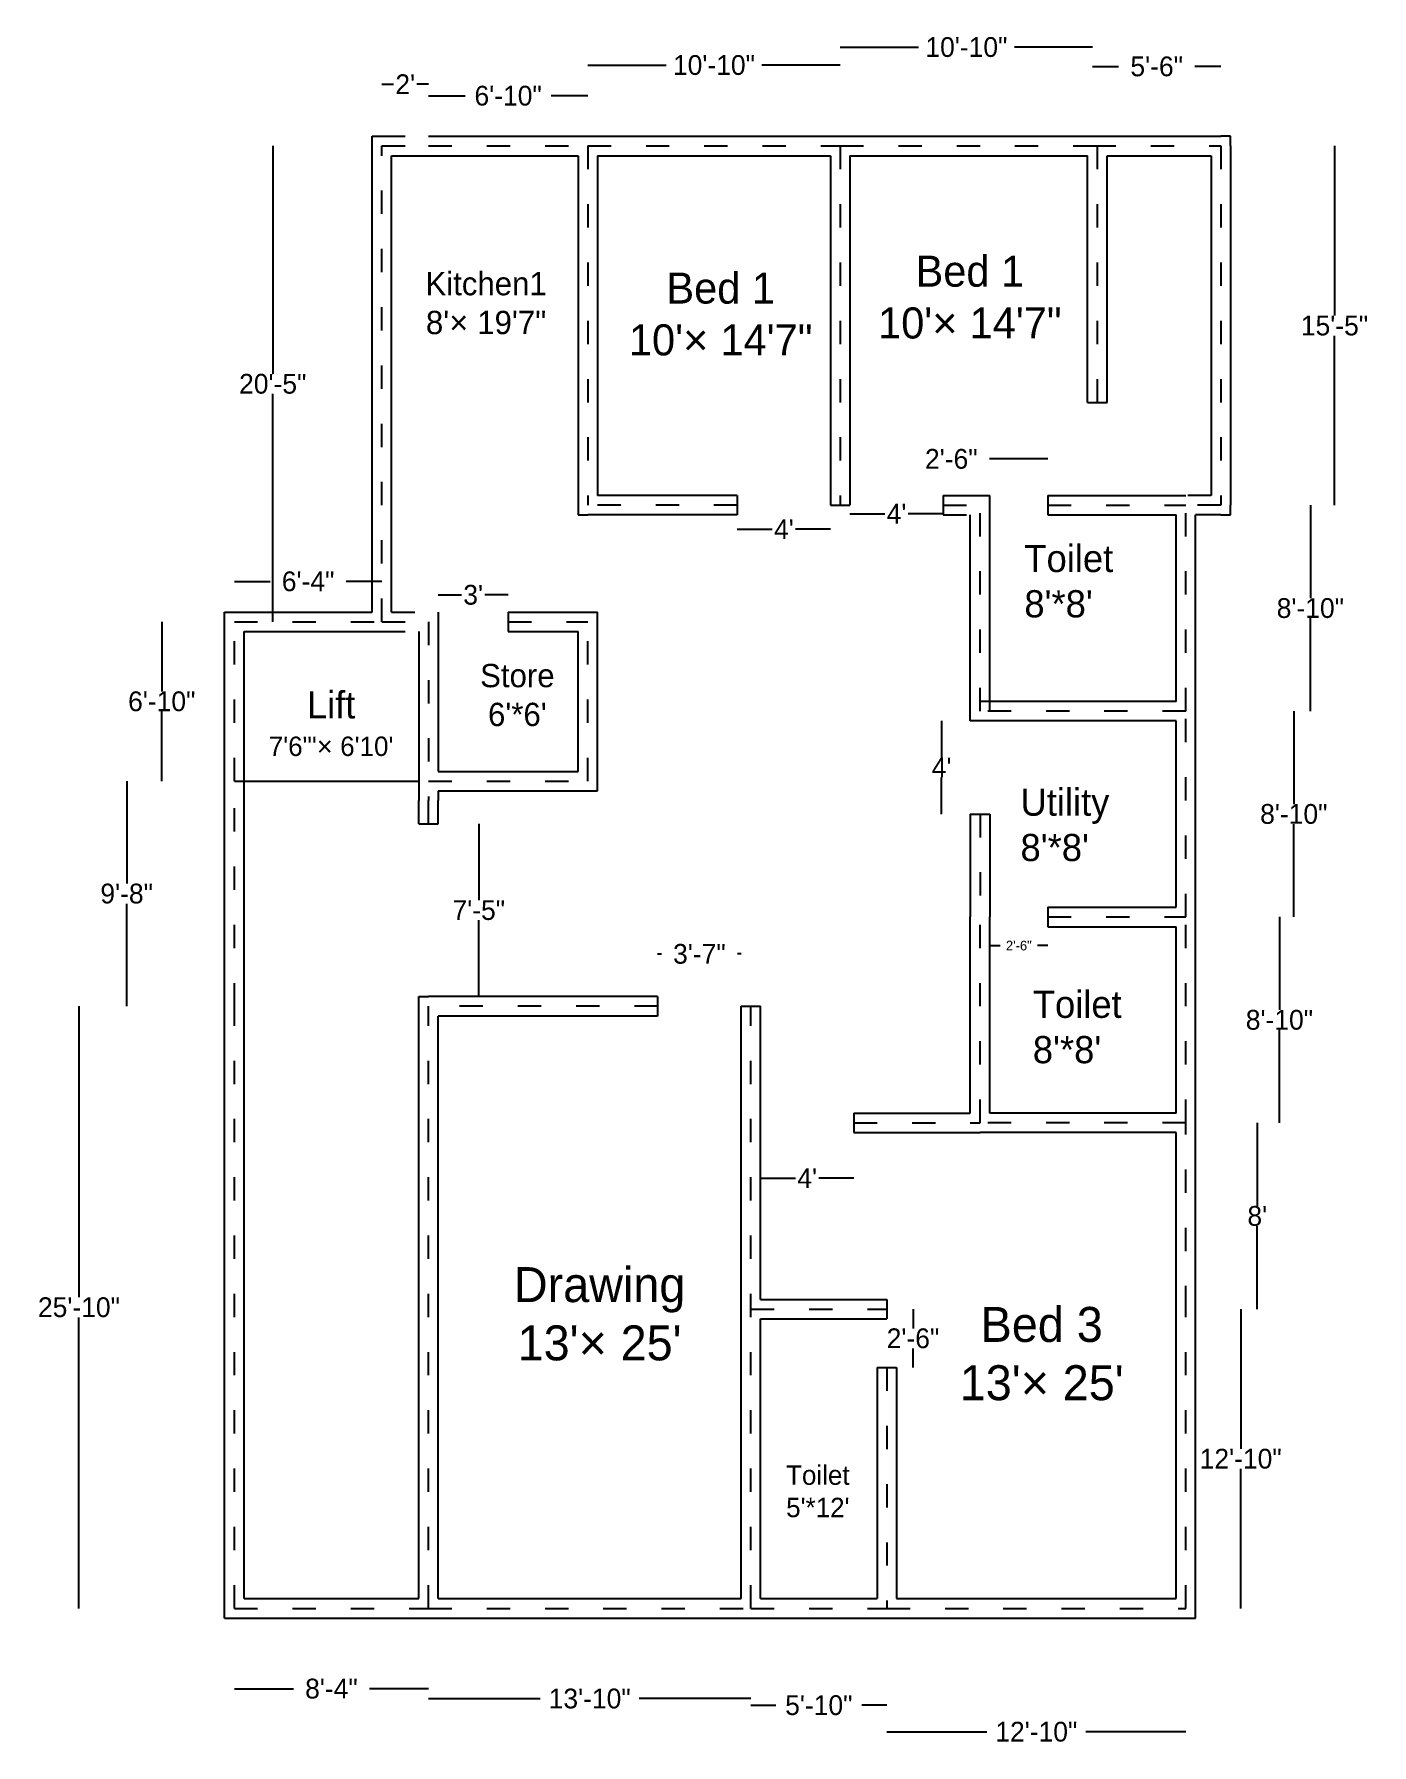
# Model space of a CAD drawing. Header units: inches. Extents: x -123 to 1465, y -60 to 833.
# Drawn here: x -123 to 565, y -60 to 821 of the extents above; entities that cross this region are included whole.
import ezdxf

# ---------------------------------------------------------------- set-up
doc = ezdxf.new("R2010")
doc.units = ezdxf.units.IN
doc.header["$MEASUREMENT"] = 0
doc.linetypes.add('ACAD_ISO03W100', pattern=[30, 12, -18])
doc.dimstyles.get("Standard").update_dxf_attribs({"dimtxt": 10.18, "dimasz": 0.18, "dimexe": 0.18, "dimexo": 0.0625, "dimgap": 0.09, "dimtad": 0, "dimtih": 1, "dimtoh": 1, "dimdec": 0, "dimzin": 0, "dimdsep": 46, "dimlunit": 3, "dimtxsty": 'Standard', "dimblk": 'NONE', "dimcen": 0.09, "dimse1": 1, "dimse2": 1, "dimadec": 0, "dimazin": 0, "dimtfac": 1, "dimtdec": 0, "dimtofl": 0, "dimtmove": 0, "dimatfit": 3, "dimldrblk": 'NONE', "dimfxl": 1, "dimtolj": 1, "dimtzin": 0, "dimarcsym": 0})

# ---------------------------------------------------------------- blocks, each defined once
blk = doc.blocks.new('*D4')
at = {"color": 0, "lineweight": -2}
for p, q in [((-57.76, 518.08), (-57.76, 482.26)), ((-57.76, 436.08), (-57.76, 471.9))]:
    blk.add_line(p, q, dxfattribs=at)
at = {"layer": 'Defpoints', "color": 0}
for p in [(-20.39, 518.08), (-57.76, 436.08), (-20.39, 436.08)]:
    blk.add_point(p, dxfattribs=at)
at = {"color": 0, "insert": (-57.76, 477.08), "char_height": 10.18, "attachment_point": 5}
blk.add_mtext('\\A1;6\'-10"', dxfattribs=at)
blk = doc.blocks.new('_None')
blk = doc.blocks.new('*D5')
at = {"color": 0, "lineweight": -2}
for p, q in [((-75.83, 436.08), (-75.83, 383.26)), ((-75.83, 320.08), (-75.83, 372.9))]:
    blk.add_line(p, q, dxfattribs=at)
at = {"layer": 'Defpoints', "color": 0}
for p in [(-20.39, 436.08), (-75.83, 320.08), (-20.39, 320.08)]:
    blk.add_point(p, dxfattribs=at)
at = {"color": 0, "insert": (-75.83, 378.08), "char_height": 10.18, "attachment_point": 5}
blk.add_mtext('\\A1;9\'-8"', dxfattribs=at)
blk = doc.blocks.new('*D6')
at = {"color": 0, "lineweight": -2}
for p, q in [((-100.4, 320.08), (-100.4, 170.26)), ((-100.4, 10.08), (-100.4, 159.9))]:
    blk.add_line(p, q, dxfattribs=at)
at = {"layer": 'Defpoints', "color": 0}
for p in [(-20.39, 320.08), (-100.4, 10.08), (-20.39, 10.08)]:
    blk.add_point(p, dxfattribs=at)
at = {"color": 0, "insert": (-100.4, 165.08), "char_height": 10.18, "attachment_point": 5}
blk.add_mtext('\\A1;25\'-10"', dxfattribs=at)
blk = doc.blocks.new('*D7')
at = {"color": 0, "lineweight": -2}
for p, q in [((-20.39, -31.29), (10.01, -31.29)), ((79.61, -31.29), (49.22, -31.29))]:
    blk.add_line(p, q, dxfattribs=at)
at = {"layer": 'Defpoints', "color": 0}
for p in [(-20.39, 10.08), (79.61, 10.08), (79.61, -31.29)]:
    blk.add_point(p, dxfattribs=at)
at = {"color": 0, "insert": (29.61, -31.29), "char_height": 10.18, "attachment_point": 5}
blk.add_mtext('\\A1;8\'-4"', dxfattribs=at)
blk = doc.blocks.new('*D8')
at = {"color": 0, "lineweight": -2}
for p, q in [((79.61, -36.41), (137.07, -36.41)), ((245.61, -36.41), (188.15, -36.41))]:
    blk.add_line(p, q, dxfattribs=at)
at = {"layer": 'Defpoints', "color": 0}
for p in [(79.61, 10.08), (245.61, 10.08), (245.61, -36.41)]:
    blk.add_point(p, dxfattribs=at)
at = {"color": 0, "insert": (162.61, -36.41), "char_height": 10.18, "attachment_point": 5}
blk.add_mtext('\\A1;13\'-10"', dxfattribs=at)
blk = doc.blocks.new('*D9')
at = {"color": 0, "lineweight": -2}
for p, q in [((245.61, -39.83), (258.47, -39.83)), ((315.61, -39.83), (302.76, -39.83))]:
    blk.add_line(p, q, dxfattribs=at)
at = {"layer": 'Defpoints', "color": 0}
for p in [(245.61, 10.08), (315.61, 10.08), (315.61, -39.83)]:
    blk.add_point(p, dxfattribs=at)
at = {"color": 0, "insert": (280.61, -39.83), "char_height": 10.18, "attachment_point": 5}
blk.add_mtext('\\A1;5\'-10"', dxfattribs=at)
blk = doc.blocks.new('*D10')
at = {"color": 0, "lineweight": -2}
for p, q in [((315.61, -53.49), (367.07, -53.49)), ((469.61, -53.49), (418.15, -53.49))]:
    blk.add_line(p, q, dxfattribs=at)
at = {"layer": 'Defpoints', "color": 0}
for p in [(469.61, 10.08), (315.61, 5.08), (469.61, -53.49)]:
    blk.add_point(p, dxfattribs=at)
at = {"color": 0, "insert": (392.61, -53.49), "char_height": 10.18, "attachment_point": 5}
blk.add_mtext('\\A1;12\'-10"', dxfattribs=at)
blk = doc.blocks.new('*D11')
at = {"color": 0, "lineweight": -2}
for p, q in [((497.86, 164.08), (497.86, 92.26)), ((497.86, 10.08), (497.86, 81.9))]:
    blk.add_line(p, q, dxfattribs=at)
at = {"layer": 'Defpoints', "color": 0}
for p in [(469.61, 164.08), (497.86, 164.08), (469.61, 10.08)]:
    blk.add_point(p, dxfattribs=at)
at = {"color": 0, "insert": (497.86, 87.08), "char_height": 10.18, "attachment_point": 5}
blk.add_mtext('\\A1;12\'-10"', dxfattribs=at)
blk = doc.blocks.new('*D12')
at = {"color": 0, "lineweight": -2}
for p, q in [((506.4, 260.08), (506.4, 217.26)), ((506.4, 164.08), (506.4, 206.9))]:
    blk.add_line(p, q, dxfattribs=at)
at = {"layer": 'Defpoints', "color": 0}
for p in [(469.61, 260.08), (506.4, 260.08), (469.61, 164.08)]:
    blk.add_point(p, dxfattribs=at)
at = {"color": 0, "insert": (506.4, 212.08), "char_height": 10.18, "attachment_point": 5}
blk.add_mtext("\\A1;8'", dxfattribs=at)
blk = doc.blocks.new('*D13')
at = {"color": 0, "lineweight": -2}
for p, q in [((517.81, 366.08), (517.81, 318.26)), ((517.81, 260.08), (517.81, 307.9))]:
    blk.add_line(p, q, dxfattribs=at)
at = {"layer": 'Defpoints', "color": 0}
for p in [(469.61, 366.08), (517.81, 366.08), (469.61, 260.08)]:
    blk.add_point(p, dxfattribs=at)
at = {"color": 0, "insert": (517.81, 313.08), "char_height": 10.18, "attachment_point": 5}
blk.add_mtext('\\A1;8\'-10"', dxfattribs=at)
blk = doc.blocks.new('*D14')
at = {"color": 0, "lineweight": -2}
for p, q in [((525.21, 472.08), (525.21, 424.26)), ((525.21, 366.08), (525.21, 413.9))]:
    blk.add_line(p, q, dxfattribs=at)
at = {"layer": 'Defpoints', "color": 0}
for p in [(469.61, 472.08), (525.21, 472.08), (469.61, 366.08)]:
    blk.add_point(p, dxfattribs=at)
at = {"color": 0, "insert": (525.21, 419.08), "char_height": 10.18, "attachment_point": 5}
blk.add_mtext('\\A1;8\'-10"', dxfattribs=at)
blk = doc.blocks.new('*D15')
at = {"color": 0, "lineweight": -2}
for p, q in [((533.74, 578.08), (533.74, 530.26)), ((533.74, 472.08), (533.74, 519.9))]:
    blk.add_line(p, q, dxfattribs=at)
at = {"layer": 'Defpoints', "color": 0}
for p in [(469.61, 578.08), (533.74, 578.08), (469.61, 472.08)]:
    blk.add_point(p, dxfattribs=at)
at = {"color": 0, "insert": (533.74, 525.08), "char_height": 10.18, "attachment_point": 5}
blk.add_mtext('\\A1;8\'-10"', dxfattribs=at)
blk = doc.blocks.new('*D17')
at = {"color": 0, "lineweight": -2}
for p, q in [((546.17, 763.08), (546.17, 675.76)), ((546.17, 578.08), (546.17, 665.4))]:
    blk.add_line(p, q, dxfattribs=at)
at = {"layer": 'Defpoints', "color": 0}
for p in [(487.61, 763.08), (487.61, 578.08), (546.17, 578.08)]:
    blk.add_point(p, dxfattribs=at)
at = {"color": 0, "insert": (546.17, 670.58), "char_height": 10.18, "attachment_point": 5}
blk.add_mtext('\\A1;15\'-5"', dxfattribs=at)
blk = doc.blocks.new('*D19')
at = {"color": 0, "lineweight": -2}
for p, q in [((421.61, 804.01), (435.01, 804.01)), ((487.61, 804.01), (474.22, 804.01))]:
    blk.add_line(p, q, dxfattribs=at)
at = {"layer": 'Defpoints', "color": 0}
for p in [(487.61, 804.01), (421.61, 763.08), (487.61, 763.08)]:
    blk.add_point(p, dxfattribs=at)
at = {"color": 0, "insert": (454.61, 804.01), "char_height": 10.18, "attachment_point": 5}
blk.add_mtext('\\A1;5\'-6"', dxfattribs=at)
blk = doc.blocks.new('*D20')
at = {"color": 0, "lineweight": -2}
for p, q in [((291.61, 813.96), (331.92, 813.96)), ((421.61, 813.96), (381.31, 813.96))]:
    blk.add_line(p, q, dxfattribs=at)
at = {"layer": 'Defpoints', "color": 0}
for p in [(291.61, 813.96), (291.61, 763.08), (421.61, 763.08)]:
    blk.add_point(p, dxfattribs=at)
at = {"color": 0, "insert": (356.61, 813.96), "char_height": 10.18, "attachment_point": 5}
blk.add_mtext('\\A1;10\'-10"', dxfattribs=at)
blk = doc.blocks.new('*D21')
at = {"color": 0, "lineweight": -2}
for p, q in [((161.61, 804.7), (201.92, 804.7)), ((291.61, 804.7), (251.31, 804.7))]:
    blk.add_line(p, q, dxfattribs=at)
at = {"layer": 'Defpoints', "color": 0}
for p in [(161.61, 804.7), (161.61, 763.08), (291.61, 763.08)]:
    blk.add_point(p, dxfattribs=at)
at = {"color": 0, "insert": (226.61, 804.7), "char_height": 10.18, "attachment_point": 5}
blk.add_mtext('\\A1;10\'-10"', dxfattribs=at)
blk = doc.blocks.new('*D22')
at = {"color": 0, "lineweight": -2}
for p, q in [((79.61, 788.93), (98.47, 788.93)), ((161.61, 788.93), (142.76, 788.93))]:
    blk.add_line(p, q, dxfattribs=at)
at = {"layer": 'Defpoints', "color": 0}
for p in [(79.61, 788.93), (79.61, 763.08), (161.61, 763.08)]:
    blk.add_point(p, dxfattribs=at)
at = {"color": 0, "insert": (120.61, 788.93), "char_height": 10.18, "attachment_point": 5}
blk.add_mtext('\\A1;6\'-10"', dxfattribs=at)
blk = doc.blocks.new('*D23')
at = {"color": 0, "lineweight": -2}
for p, q in [((55.61, 794.88), (61.59, 794.88)), ((79.61, 794.88), (73.64, 794.88))]:
    blk.add_line(p, q, dxfattribs=at)
at = {"layer": 'Defpoints', "color": 0}
for p in [(79.61, 794.88), (55.61, 763.08), (79.61, 763.08)]:
    blk.add_point(p, dxfattribs=at)
at = {"color": 0, "insert": (67.61, 794.88), "char_height": 10.18, "attachment_point": 5}
blk.add_mtext("\\A1;2'", dxfattribs=at)
blk = doc.blocks.new('*D24')
at = {"color": 0, "lineweight": -2}
for p, q in [((-20.39, 538.86), (-1.99, 538.86)), ((55.61, 538.86), (37.22, 538.86))]:
    blk.add_line(p, q, dxfattribs=at)
at = {"layer": 'Defpoints', "color": 0}
for p in [(55.61, 538.86), (-20.39, 518.08), (55.61, 518.08)]:
    blk.add_point(p, dxfattribs=at)
at = {"color": 0, "insert": (17.61, 538.86), "char_height": 10.18, "attachment_point": 5}
blk.add_mtext('\\A1;6\'-4"', dxfattribs=at)
blk = doc.blocks.new('*D25')
at = {"color": 0, "lineweight": -2}
for p, q in [((-0.6, 763.08), (-0.6, 645.76)), ((-0.6, 518.08), (-0.6, 635.4))]:
    blk.add_line(p, q, dxfattribs=at)
at = {"layer": 'Defpoints', "color": 0}
for p in [(-0.6, 763.08), (55.61, 763.08), (55.61, 518.08)]:
    blk.add_point(p, dxfattribs=at)
at = {"color": 0, "insert": (-0.6, 640.58), "char_height": 10.18, "attachment_point": 5}
blk.add_mtext('\\A1;20\'-5"', dxfattribs=at)
blk = doc.blocks.new('*D26')
at = {"color": 0, "lineweight": -2}
for p, q in [((105.5, 414.08), (105.5, 374.76)), ((105.5, 325.08), (105.5, 364.4))]:
    blk.add_line(p, q, dxfattribs=at)
at = {"layer": 'Defpoints', "color": 0}
for p in [(79.61, 414.08), (79.61, 325.08), (105.5, 325.08)]:
    blk.add_point(p, dxfattribs=at)
at = {"color": 0, "insert": (105.5, 369.58), "char_height": 10.18, "attachment_point": 5}
blk.add_mtext('\\A1;7\'-5"', dxfattribs=at)
blk = doc.blocks.new('*D29')
at = {"color": 0, "lineweight": -2}
for p, q in [((250.61, 231.64), (268.59, 231.64)), ((298.61, 231.64), (280.64, 231.64))]:
    blk.add_line(p, q, dxfattribs=at)
at = {"layer": 'Defpoints', "color": 0}
for p in [(298.61, 231.64), (250.61, 200.82), (298.61, 202.36)]:
    blk.add_point(p, dxfattribs=at)
at = {"color": 0, "insert": (274.61, 231.64), "char_height": 10.18, "attachment_point": 5}
blk.add_mtext("\\A1;4'", dxfattribs=at)
blk = doc.blocks.new('*D30')
at = {"color": 0, "lineweight": -2}
for p, q in [((329.1, 164.08), (329.1, 154.26)), ((329.1, 134.08), (329.1, 143.9))]:
    blk.add_line(p, q, dxfattribs=at)
at = {"layer": 'Defpoints', "color": 0}
for p in [(315.61, 164.08), (329.1, 164.08), (315.61, 134.08)]:
    blk.add_point(p, dxfattribs=at)
at = {"color": 0, "insert": (329.1, 149.08), "char_height": 10.18, "attachment_point": 5}
blk.add_mtext('\\A1;2\'-6"', dxfattribs=at)
blk = doc.blocks.new('*D31')
at = {"color": 0, "lineweight": -2}
for p, q in [((368.61, 351.33), (373.94, 351.33)), ((398.61, 351.33), (393.29, 351.33))]:
    blk.add_line(p, q, dxfattribs=at)
at = {"layer": 'Defpoints', "color": 0}
for p in [(368.61, 366.08), (398.61, 366.08), (368.61, 351.33)]:
    blk.add_point(p, dxfattribs=at)
at = {"color": 0, "insert": (383.61, 351.33), "char_height": 5, "attachment_point": 5}
blk.add_mtext('\\A1;2\'-6"', dxfattribs=at)
blk = doc.blocks.new('*D32')
at = {"color": 0, "lineweight": -2}
for p, q in [((343.85, 467.08), (343.85, 448.26)), ((343.85, 419.08), (343.85, 437.9))]:
    blk.add_line(p, q, dxfattribs=at)
at = {"layer": 'Defpoints', "color": 0}
for p in [(343.85, 467.08), (363.61, 467.08), (363.61, 419.08)]:
    blk.add_point(p, dxfattribs=at)
at = {"color": 0, "insert": (343.85, 443.08), "char_height": 10.18, "attachment_point": 5}
blk.add_mtext("\\A1;4'", dxfattribs=at)
blk = doc.blocks.new('*D34')
at = {"color": 0, "lineweight": -2}
for p, q in [((368.61, 601.92), (368.43, 601.92)), ((398.61, 601.92), (368.61, 601.92))]:
    blk.add_line(p, q, dxfattribs=at)
at = {"layer": 'Defpoints', "color": 0}
for p in [(368.61, 601.92), (368.61, 578.08), (398.61, 578.08)]:
    blk.add_point(p, dxfattribs=at)
at = {"color": 0, "insert": (348.83, 601.92), "char_height": 10.18, "attachment_point": 5}
blk.add_mtext('\\A1;2\'-6"', dxfattribs=at)
blk = doc.blocks.new('*D35')
at = {"color": 0, "lineweight": -2}
for p, q in [((296.61, 573.75), (314.59, 573.75)), ((344.61, 573.75), (326.64, 573.75))]:
    blk.add_line(p, q, dxfattribs=at)
at = {"layer": 'Defpoints', "color": 0}
for p in [(296.61, 578.08), (296.61, 573.75), (344.61, 578.08)]:
    blk.add_point(p, dxfattribs=at)
at = {"color": 0, "insert": (320.61, 573.75), "char_height": 10.18, "attachment_point": 5}
blk.add_mtext("\\A1;4'", dxfattribs=at)
blk = doc.blocks.new('*D36')
at = {"color": 0, "lineweight": -2}
for p, q in [((238.61, 565.72), (256.59, 565.72)), ((286.61, 565.72), (268.64, 565.72))]:
    blk.add_line(p, q, dxfattribs=at)
at = {"layer": 'Defpoints', "color": 0}
for p in [(238.61, 578.08), (286.61, 578.08), (238.61, 565.72)]:
    blk.add_point(p, dxfattribs=at)
at = {"color": 0, "insert": (262.61, 565.72), "char_height": 10.18, "attachment_point": 5}
blk.add_mtext("\\A1;4'", dxfattribs=at)
blk = doc.blocks.new('*D37')
at = {"color": 0, "lineweight": -2}
for p, q in [((84.61, 531.93), (96.59, 531.93)), ((120.61, 531.93), (108.64, 531.93))]:
    blk.add_line(p, q, dxfattribs=at)
at = {"layer": 'Defpoints', "color": 0}
for p in [(84.61, 531.93), (84.61, 518.08), (120.61, 518.08)]:
    blk.add_point(p, dxfattribs=at)
at = {"color": 0, "insert": (102.61, 531.93), "char_height": 10.18, "attachment_point": 5}
blk.add_mtext("\\A1;3'", dxfattribs=at)
blk = doc.blocks.new('*D38')
at = {"color": 0, "lineweight": -2}
for p, q in [((197.61, 347.04), (199.51, 347.04)), ((240.61, 347.04), (238.72, 347.04))]:
    blk.add_line(p, q, dxfattribs=at)
at = {"layer": 'Defpoints', "color": 0}
for p in [(240.61, 347.04), (197.61, 320.08), (240.61, 320.08)]:
    blk.add_point(p, dxfattribs=at)
at = {"color": 0, "insert": (219.11, 347.04), "char_height": 10.18, "attachment_point": 5}
blk.add_mtext('\\A1;3\'-7"', dxfattribs=at)

msp = doc.modelspace()

# ---------------------------------------------------------------- linework, layer by layer
for p, q in [((50.61, 763.08), (50.61, 768.08)), ((50.61, 768.08), (55.61, 768.08)), ((79.61, 768.08), (161.61, 768.08)), ((161.61, 768.08), (291.61, 768.08)), ((291.61, 768.08), (421.61, 768.08)), ((421.61, 768.08), (487.61, 768.08)), ((492.61, 768.08), (487.61, 768.08)), ((492.61, 763.08), (492.61, 768.08)), ((50.61, 523.08), (50.61, 763.08)), ((60.61, 523.08), (60.61, 758.08)), ((60.61, 758.08), (79.61, 758.08)), ((79.61, 758.08), (156.61, 758.08)), ((156.61, 758.08), (156.61, 578.08)), ((166.61, 758.08), (286.61, 758.08)), ((166.61, 758.08), (166.61, 583.08)), ((286.61, 758.08), (286.61, 578.08)), ((296.61, 758.08), (419.03, 758.08)), ((296.61, 758.08), (296.61, 578.08)), ((419.03, 631.08), (419.03, 758.08)), ((429.03, 758.08), (482.61, 758.08)), ((429.03, 631.08), (429.03, 758.08)), ((482.61, 758.08), (482.61, 583.08)), ((492.61, 763.08), (492.61, 578.08)), ((419.03, 631.08), (429.03, 631.08)), ((238.61, 583.08), (166.61, 583.08)), ((238.61, 583.08), (238.61, 573.08)), ((344.61, 583.08), (368.61, 583.08)), ((344.61, 583.08), (344.61, 573.08)), ((368.61, 472.08), (368.61, 583.08)), ((398.61, 583.08), (469.61, 583.08)), ((398.61, 583.08), (398.61, 573.08)), ((156.61, 578.08), (156.61, 573.08)), ((156.61, 573.08), (161.61, 573.08)), ((238.61, 573.08), (161.61, 573.08)), ((286.61, 578.08), (296.61, 578.08)), ((358.61, 467.08), (358.61, 573.08)), ((398.61, 573.08), (464.61, 573.08)), ((464.61, 477.08), (464.61, 573.08)), ((474.61, 472.08), (474.61, 573.08)), ((487.61, 573.08), (474.61, 573.08)), ((487.61, 573.08), (492.61, 573.08)), ((492.61, 573.08), (492.61, 578.08)), ((-25.39, 523.08), (50.61, 523.08)), ((-25.39, 436.08), (-25.39, 523.08)), ((84.61, 523.08), (84.61, 441.08)), ((120.61, 523.08), (166.61, 523.08)), ((120.61, 523.08), (120.61, 513.08)), ((166.61, 436.08), (166.61, 523.08)), ((-15.39, 436.08), (-15.39, 513.08)), ((-15.39, 513.08), (55.61, 513.08)), ((74.61, 513.08), (74.61, 436.08)), ((84.61, 518.08), (84.61, 441.08)), ((120.61, 513.08), (156.61, 513.08)), ((156.61, 441.08), (156.61, 513.08)), ((464.61, 477.08), (363.61, 477.08)), ((464.61, 467.08), (358.61, 467.08)), ((464.61, 371.08), (464.61, 467.08)), ((474.61, 366.08), (474.61, 472.08)), ((84.61, 441.08), (156.61, 441.08)), ((-25.39, 320.08), (-25.39, 436.08)), ((-20.39, 436.08), (74.61, 436.08)), ((-15.39, 320.08), (-15.39, 436.08)), ((166.61, 431.08), (166.61, 436.08)), ((84.61, 431.08), (161.61, 431.08)), ((84.61, 431.08), (84.61, 426.08)), ((161.61, 431.08), (166.61, 431.08)), ((358.61, 419.08), (358.61, 366.08)), ((358.61, 419.08), (368.61, 419.08)), ((368.61, 419.08), (368.61, 366.08)), ((398.61, 371.08), (464.61, 371.08)), ((398.61, 371.08), (398.61, 361.08)), ((358.61, 265.08), (358.61, 366.08)), ((368.61, 265.08), (368.61, 366.08)), ((474.61, 260.08), (474.61, 366.08)), ((398.61, 361.08), (464.61, 361.08)), ((464.61, 265.08), (464.61, 361.08)), ((-25.39, 5.08), (-25.39, 320.08)), ((-15.39, 15.08), (-15.39, 320.08)), ((74.61, 320.08), (74.61, 325.08)), ((74.61, 325.08), (79.61, 325.08)), ((74.61, 15.08), (74.61, 320.08)), ((197.61, 325.08), (79.61, 325.08)), ((197.61, 325.08), (197.61, 315.08)), ((240.61, 15.08), (240.61, 320.08)), ((240.61, 320.08), (250.61, 320.08)), ((250.61, 169.08), (250.61, 320.08)), ((84.61, 15.08), (84.61, 315.08)), ((197.61, 315.08), (84.61, 315.08)), ((298.61, 265.08), (358.61, 265.08)), ((298.61, 265.08), (298.61, 255.08)), ((464.61, 265.08), (368.61, 265.08)), ((474.61, 164.08), (474.61, 260.08)), ((298.61, 255.08), (363.61, 255.08)), ((464.61, 255.08), (363.61, 255.08)), ((464.61, 164.08), (464.61, 255.08)), ((250.61, 169.08), (315.61, 169.08)), ((315.61, 169.08), (315.61, 159.08)), ((250.61, 15.08), (250.61, 159.08)), ((250.61, 159.08), (315.61, 159.08)), ((464.61, 15.08), (464.61, 164.08)), ((474.61, 10.08), (474.61, 164.08)), ((310.61, 134.08), (310.61, 15.08)), ((310.61, 134.08), (320.61, 134.08)), ((320.61, 134.08), (320.61, 15.08)), ((-15.39, 15.08), (74.61, 15.08)), ((84.61, 15.08), (240.61, 15.08)), ((250.61, 15.08), (310.61, 15.08)), ((320.61, 15.08), (464.61, 15.08)), ((474.61, 5.08), (474.61, 10.08)), ((-25.39, 5.08), (79.61, 5.08)), ((79.61, 5.08), (245.61, 5.08)), ((245.61, 5.08), (315.61, 5.08)), ((315.61, 5.08), (469.61, 5.08)), ((469.61, 5.08), (474.61, 5.08))]:
    msp.add_line(p, q)
at = {"linetype": 'ACAD_ISO03W100'}
for p, q in [((55.61, 768.08), (79.61, 768.08)), ((55.61, 518.08), (55.61, 763.08)), ((55.61, 763.08), (79.61, 763.08)), ((79.61, 763.08), (161.61, 763.08)), ((161.61, 763.08), (291.61, 763.08)), ((161.61, 763.08), (161.61, 578.08)), ((291.61, 763.08), (421.61, 763.08)), ((291.61, 763.08), (291.61, 578.08)), ((421.61, 763.08), (487.61, 763.08)), ((424.03, 631.08), (424.03, 763.08)), ((487.61, 763.08), (487.61, 578.08)), ((344.61, 583.08), (363.61, 583.08)), ((482.61, 583.08), (469.61, 583.08)), ((238.61, 578.08), (161.61, 578.08)), ((344.61, 578.08), (363.61, 578.08)), ((344.61, 573.08), (358.61, 573.08)), ((363.61, 472.08), (363.61, 578.08)), ((398.61, 578.08), (469.61, 578.08)), ((469.61, 472.08), (469.61, 578.08)), ((487.61, 578.08), (469.61, 578.08)), ((487.61, 573.08), (474.61, 573.08)), ((60.61, 523.08), (84.61, 523.08)), ((-20.39, 436.08), (-20.39, 518.08)), ((-20.39, 518.08), (55.61, 518.08)), ((55.61, 518.08), (79.61, 518.08)), ((55.61, 513.08), (74.61, 513.08)), ((79.61, 518.08), (79.61, 426.08)), ((79.61, 518.08), (79.61, 436.08)), ((120.61, 518.08), (161.61, 518.08)), ((161.61, 436.08), (161.61, 518.08)), ((469.61, 472.08), (363.61, 472.08)), ((469.61, 366.08), (469.61, 472.08)), ((-20.39, 320.08), (-20.39, 436.08)), ((79.61, 436.08), (161.61, 436.08)), ((74.61, 414.08), (74.61, 426.08)), ((79.61, 414.08), (79.61, 426.08)), ((84.61, 414.08), (84.61, 426.08)), ((74.61, 414.08), (84.61, 414.08)), ((363.61, 419.08), (363.61, 366.08)), ((363.61, 260.08), (363.61, 366.08)), ((398.61, 366.08), (469.61, 366.08)), ((469.61, 260.08), (469.61, 366.08)), ((-20.39, 10.08), (-20.39, 320.08)), ((79.61, 10.08), (79.61, 320.08)), ((197.61, 320.08), (79.61, 320.08)), ((245.61, 10.08), (245.61, 320.08)), ((298.61, 260.08), (363.61, 260.08)), ((469.61, 260.08), (363.61, 260.08)), ((363.61, 260.08), (363.61, 260.08)), ((469.61, 164.08), (469.61, 260.08)), ((245.61, 10.08), (245.61, 164.08)), ((245.61, 164.08), (315.61, 164.08)), ((469.61, 10.08), (469.61, 164.08)), ((315.61, 134.08), (315.61, 10.08)), ((-20.39, 10.08), (79.61, 10.08)), ((79.61, 10.08), (245.61, 10.08)), ((245.61, 10.08), (315.61, 10.08)), ((315.61, 10.08), (469.61, 10.08))]:
    msp.add_line(p, q, dxfattribs=at)
at = {"linetype": 'Continuous'}
msp.add_line((74.61, 513.08), (74.61, 426.08), dxfattribs=at)

# ---------------------------------------------------------------- texts
for s, insert, char_height, width, attachment_point in [('Bed 1\\P10\'{\\fArial|b0|i0|c0|p34;× }14\'7"', (358.38, 685.18), 16, 126.903, 5), ('{\\H0.75x;Kitchen1\\P8\'\\fArial|b0|i0|c0|p34;× \\Ftxt|c0;19\'7"}', (109.25, 682.12), 16, 126.903, 5), ('Bed 1\\P10\'{\\fArial|b0|i0|c0|p34;× }14\'7"', (230.07, 676.48), 16, 126.903, 5), ("Toilet\\P8'*8'", (386.44, 557.69), 14, 81.496, 1), ("Store\\P6'*6'", (125.36, 480.31), 12, 81.496, 5), ('Lift\\P{\\H0.7143x;7\'6"\'\\fArial|b0|i0|c0|p34;× \\Ftxt|c0;6\'10\'}', (29.45, 465.58), 14, 145.806, 5), ("Utility\\P8'*8'", (384.46, 432.21), 14, 81.496, 1), ("Toilet\\P8'*8'", (390.8, 328.12), 14, 81.496, 1), ("Drawing\\P13'{\\fArial|b0|i0|c0|p34;× }25'", (167.71, 161.66), 18, 145.806, 5), ("Bed 3\\P13'{\\fArial|b0|i0|c0|p34;× }25'", (395.38, 141.15), 18, 145.806, 5), ("{\\H0.7143x;\\PToilet\\P5'*12'}", (280.1, 78.63), 14, 109.2627, 5)]:
    msp.add_mtext(s, dxfattribs=dict(insert=insert, char_height=char_height, width=width, attachment_point=attachment_point))

# ---------------------------------------------------------------- dimensions: what is measured, and where the dimension line sits
for base, p1, p2, picture, middle in [((291.61, 813.96), (421.61, 763.08), (291.61, 763.08), '*D20', (356.61, 813.96)), ((161.61, 804.7), (291.61, 763.08), (161.61, 763.08), '*D21', (226.61, 804.7)), ((487.61, 804.01), (421.61, 763.08), (487.61, 763.08), '*D19', (454.61, 804.01)), ((79.61, 794.88), (55.61, 763.08), (79.61, 763.08), '*D23', (67.61, 794.88)), ((79.61, 788.93), (161.61, 763.08), (79.61, 763.08), '*D22', (120.61, 788.93)), ((368.61, 601.92), (398.61, 578.08), (368.61, 578.08), '*D34', (348.83, 601.92)), ((238.61, 565.72), (286.61, 578.08), (238.61, 578.08), '*D36', (262.61, 565.72)), ((296.61, 573.75), (344.61, 578.08), (296.61, 578.08), '*D35', (320.61, 573.75)), ((55.61, 538.86), (-20.39, 518.08), (55.61, 518.08), '*D24', (17.61, 538.86)), ((84.61, 531.93), (120.61, 518.08), (84.61, 518.08), '*D37', (102.61, 531.93)), ((240.61, 347.04), (197.61, 320.08), (240.61, 320.08), '*D38', (219.11, 347.04)), ((298.61, 231.64), (250.61, 200.82), (298.61, 202.36), '*D29', (274.61, 231.64)), ((79.61, -31.29), (-20.39, 10.08), (79.61, 10.08), '*D7', (29.61, -31.29)), ((245.61, -36.41), (79.61, 10.08), (245.61, 10.08), '*D8', (162.61, -36.41)), ((315.61, -39.83), (245.61, 10.08), (315.61, 10.08), '*D9', (280.61, -39.83)), ((469.61, -53.49), (315.61, 5.08), (469.61, 10.08), '*D10', (392.61, -53.49))]:
    dim = msp.add_linear_dim(base=base, p1=p1, p2=p2, dimstyle='Standard')
    dim.commit()
    dim.dimension.update_dxf_attribs({"geometry": picture, "text_midpoint": middle})
for base, p1, p2, picture, middle in [((-0.6, 763.08), (55.61, 518.08), (55.61, 763.08), '*D25', (-0.6, 640.58)), ((546.17, 578.08), (487.61, 763.08), (487.61, 578.08), '*D17', (546.17, 670.58)), ((533.74, 578.08), (469.61, 472.08), (469.61, 578.08), '*D15', (533.74, 525.08)), ((-57.76, 436.08), (-20.39, 518.08), (-20.39, 436.08), '*D4', (-57.76, 477.08)), ((343.85, 467.08), (363.61, 419.08), (363.61, 467.08), '*D32', (343.85, 443.08)), ((525.21, 472.08), (469.61, 366.08), (469.61, 472.08), '*D14', (525.21, 419.08)), ((-75.83, 320.08), (-20.39, 436.08), (-20.39, 320.08), '*D5', (-75.83, 378.08)), ((105.5, 325.08), (79.61, 414.08), (79.61, 325.08), '*D26', (105.5, 369.58)), ((517.81, 366.08), (469.61, 260.08), (469.61, 366.08), '*D13', (517.81, 313.08)), ((-100.4, 10.08), (-20.39, 320.08), (-20.39, 10.08), '*D6', (-100.4, 165.08)), ((506.4, 260.08), (469.61, 164.08), (469.61, 260.08), '*D12', (506.4, 212.08)), ((329.1, 164.08), (315.61, 134.08), (315.61, 164.08), '*D30', (329.1, 149.08)), ((497.86, 164.08), (469.61, 10.08), (469.61, 164.08), '*D11', (497.86, 87.08))]:
    dim = msp.add_linear_dim(base=base, p1=p1, p2=p2, angle=90, dimstyle='Standard')
    dim.commit()
    dim.dimension.update_dxf_attribs({"geometry": picture, "text_midpoint": middle})
dim = msp.add_linear_dim(base=(368.61, 351.33), p1=(398.61, 366.08), p2=(368.61, 366.08), dimstyle='Standard', override={"dimtxt": 5})
dim.commit()
dim.dimension.update_dxf_attribs({"geometry": '*D31', "text_midpoint": (383.61, 351.33)})

doc.saveas('drawing.dxf')
